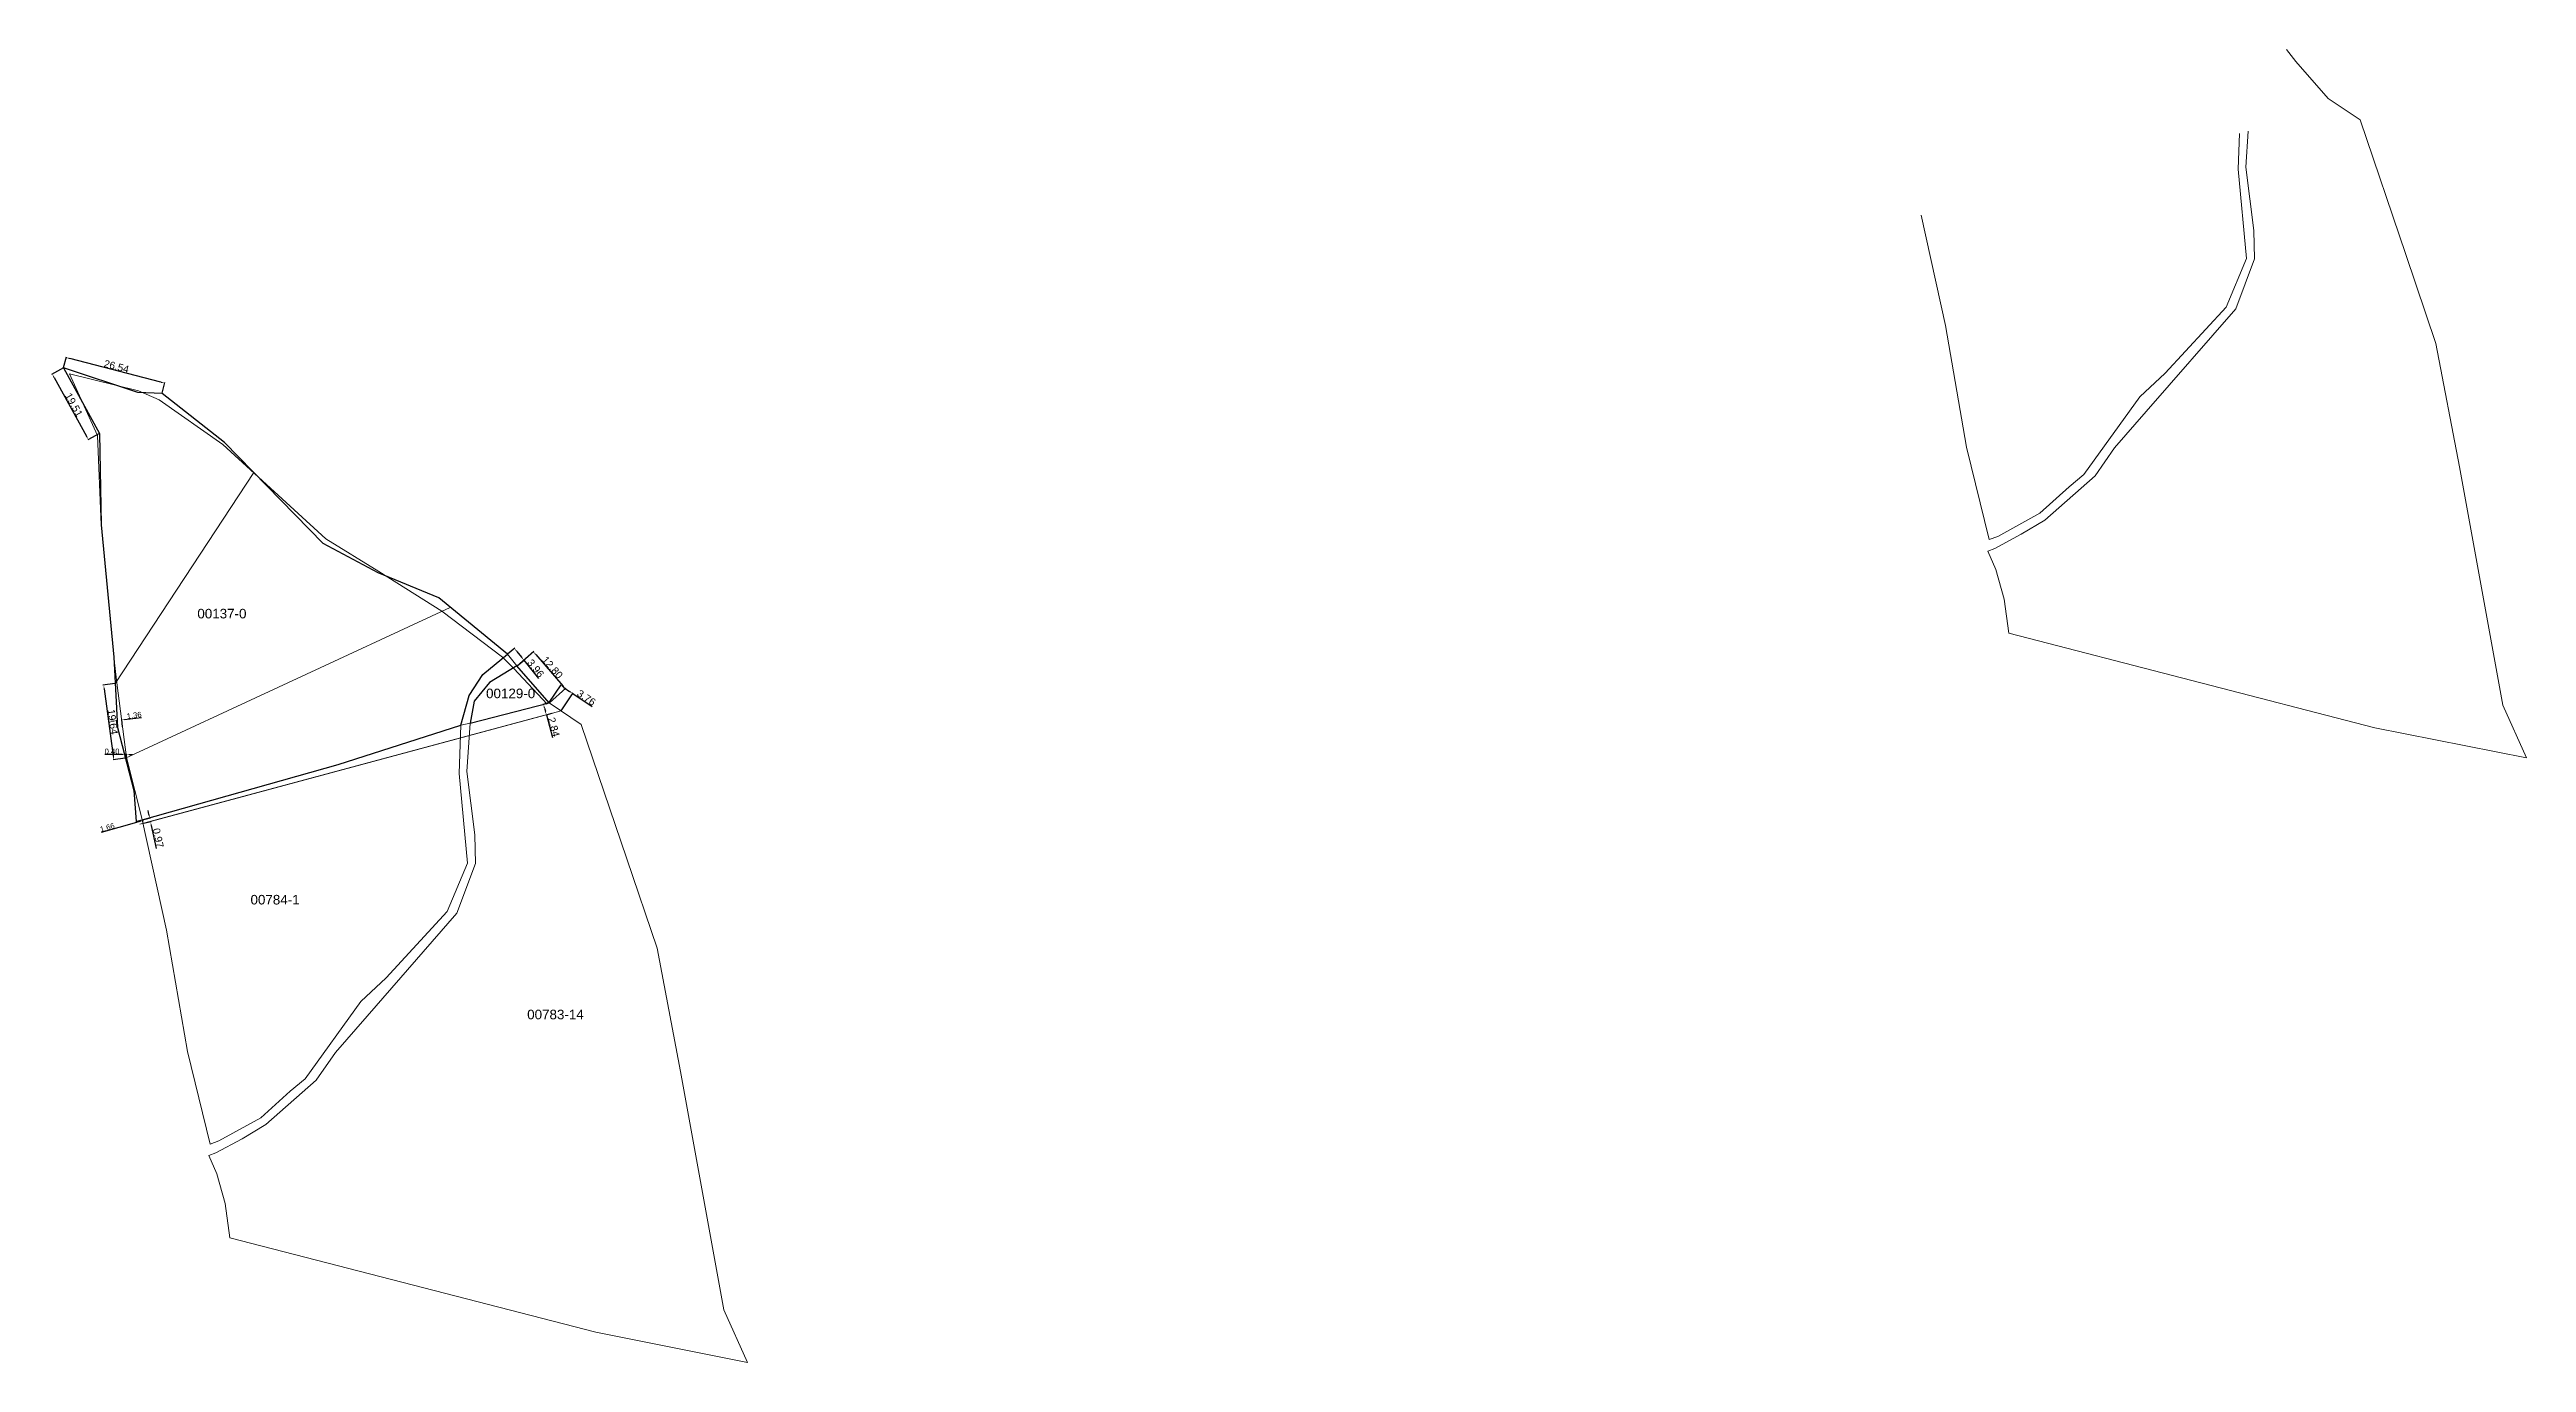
# Model space of a CAD drawing. Header units: metres. Extents: x 7508059 to 7509347, y 4690423 to 4692159.
# Drawn here: x 7508641 to 7509288, y 4690985 to 4691327 of the extents above; entities that cross this region are included whole.
import ezdxf

# ---------------------------------------------------------------- set-up
doc = ezdxf.new("R2010")
doc.units = ezdxf.units.M
doc.header["$PDMODE"] = 32
doc.header["$PDSIZE"] = 0.75
doc.layers.get('0').update_dxf_attribs({"lineweight": 0})
doc.layers.get('Defpoints').update_dxf_attribs({"lineweight": 0})
for name, color, linetype, lineweight in [('dimenzionet', 7, 'Continuous', 0), ('Ndarjet', 1, 'Continuous', 0), ('Nr Parceles Baze', 7, 'Continuous', 0), ('parc e rregulluar', 3, 'Continuous', 0), ('parc fqinje', 251, 'Continuous', 0), ('Parc-Kojshi', 251, 'Continuous', 0), ('Parcela Baze', 7, 'Continuous', 0), ('rregullimi', 1, 'Continuous', 0)]:
    doc.layers.add(name, color=color, linetype=linetype, lineweight=lineweight)
doc.styles.get("Standard").update_dxf_attribs({"font": 'arial.ttf'})
doc.dimstyles.get("Standard").update_dxf_attribs({"dimtxt": 1.9, "dimasz": 1, "dimexe": 0.18, "dimexo": 0.0625, "dimgap": 0.09, "dimtad": 1, "dimzin": 0, "dimdsep": 46, "dimtxsty": 'Standard', "dimcen": 0, "dimadec": 0, "dimazin": 0, "dimtfac": 1, "dimtofl": 0, "dimtmove": 0, "dimatfit": 3, "dimfxl": 1, "dimtolj": 1, "dimtzin": 0, "dimarcsym": 0})

# ---------------------------------------------------------------- blocks, each defined once
blk = doc.blocks.new('*D39')
at = {"layer": 'Defpoints', "color": 0, "transparency": 16777216}
for p in [(7508645.12, 4691244.48), (7508645.81, 4691247.13), (7508670.81, 4691237.81)]:
    blk.add_point(p, dxfattribs=at)
at = {"layer": 'dimenzionet', "color": 0, "lineweight": -2, "transparency": 16777216}
for p, q in [((7508645.14, 4691244.54), (7508645.86, 4691247.31)), ((7508670.54, 4691240.72), (7508646.78, 4691246.88)), ((7508670.83, 4691237.88), (7508671.55, 4691240.65))]:
    blk.add_line(p, q, dxfattribs=at)
at = {"layer": 'dimenzionet', "color": 0, "transparency": 16777216}
for points in [[(7508646.82, 4691247.05), (7508646.74, 4691246.72), (7508645.81, 4691247.13)], [(7508670.58, 4691240.89), (7508670.49, 4691240.56), (7508671.5, 4691240.47)]]:
    blk.add_solid(points, dxfattribs=at)
at = {"layer": 'dimenzionet', "color": 0, "transparency": 16777216, "insert": (7508658.93, 4691244.83), "char_height": 1.9, "attachment_point": 5, "rotation": 345.46423}
blk.add_mtext('\\A1;26.54', dxfattribs=at)
blk = doc.blocks.new('*D40')
at = {"layer": 'Defpoints', "color": 0, "transparency": 16777216}
for p in [(7508645.13, 4691244.48), (7508651.58, 4691225.76), (7508654.53, 4691227.39)]:
    blk.add_point(p, dxfattribs=at)
at = {"layer": 'dimenzionet', "color": 0, "lineweight": -2, "transparency": 16777216}
for p, q in [((7508645.07, 4691244.45), (7508642.01, 4691242.76)), ((7508642.65, 4691241.97), (7508651.1, 4691226.64)), ((7508654.48, 4691227.36), (7508651.42, 4691225.67))]:
    blk.add_line(p, q, dxfattribs=at)
at = {"layer": 'dimenzionet', "color": 0, "transparency": 16777216}
for points in [[(7508642.8, 4691242.05), (7508642.51, 4691241.89), (7508642.17, 4691242.85)], [(7508651.24, 4691226.72), (7508650.95, 4691226.56), (7508651.58, 4691225.76)]]:
    blk.add_solid(points, dxfattribs=at)
at = {"layer": 'dimenzionet', "color": 0, "transparency": 16777216, "insert": (7508647.81, 4691234.82), "char_height": 1.9, "attachment_point": 5, "rotation": 298.83524}
blk.add_mtext('\\A1;19.51', dxfattribs=at)
blk = doc.blocks.new('*D42')
at = {"layer": 'Defpoints', "color": 0, "transparency": 16777216}
for p in [(7508658.59, 4691162.12, 661.63), (7508658.24, 4691142.25), (7508661.25, 4691142.67, 661.63)]:
    blk.add_point(p, dxfattribs=at)
at = {"layer": 'dimenzionet', "color": 0, "lineweight": -2, "transparency": 16777216}
for p, q in [((7508658.53, 4691162.12), (7508655.4, 4691161.69)), ((7508655.71, 4691160.72), (7508658.1, 4691143.24)), ((7508661.19, 4691142.66), (7508658.06, 4691142.23))]:
    blk.add_line(p, q, dxfattribs=at)
at = {"layer": 'dimenzionet', "color": 0, "transparency": 16777216}
for points in [[(7508655.88, 4691160.75), (7508655.55, 4691160.7), (7508655.58, 4691161.71)], [(7508658.27, 4691143.27), (7508657.94, 4691143.22), (7508658.24, 4691142.25)]]:
    blk.add_solid(points, dxfattribs=at)
at = {"layer": 'dimenzionet', "color": 0, "transparency": 16777216, "insert": (7508657.96, 4691152.13), "char_height": 1.9, "attachment_point": 5, "rotation": 277.77969}
blk.add_mtext('\\A1;19.64', dxfattribs=at)
blk = doc.blocks.new('*D46')
at = {"layer": 'Defpoints', "color": 0, "transparency": 16777216}
for p in [(7508760.92, 4691169.82), (7508763.4, 4691166.73), (7508765.23, 4691168.2)]:
    blk.add_point(p, dxfattribs=at)
at = {"layer": 'dimenzionet', "color": 0, "lineweight": -2, "transparency": 16777216}
for p, q in [((7508760.97, 4691169.86), (7508762.89, 4691171.41)), ((7508763.38, 4691170.51), (7508764.61, 4691168.98)), ((7508763.45, 4691166.77), (7508765.37, 4691168.32)), ((7508765.23, 4691168.2), (7508769.06, 4691163.44))]:
    blk.add_line(p, q, dxfattribs=at)
at = {"layer": 'dimenzionet', "color": 0, "transparency": 16777216}
for points in [[(7508763.51, 4691170.62), (7508763.25, 4691170.41), (7508762.75, 4691171.29)], [(7508764.73, 4691169.09), (7508764.48, 4691168.88), (7508765.23, 4691168.2)]]:
    blk.add_solid(points, dxfattribs=at)
at = {"layer": 'dimenzionet', "color": 0, "transparency": 16777216, "insert": (7508768.28, 4691166.09), "char_height": 1.9, "attachment_point": 5, "rotation": 308.75014}
blk.add_mtext('\\A1;3.96', dxfattribs=at)
blk = doc.blocks.new('*D47')
at = {"layer": 'Defpoints', "color": 0, "transparency": 16777216}
for p in [(7508763.4, 4691166.74), (7508776.07, 4691160.79), (7508771.81, 4691157.09)]:
    blk.add_point(p, dxfattribs=at)
at = {"layer": 'dimenzionet', "color": 0, "lineweight": -2, "transparency": 16777216}
for p, q in [((7508763.45, 4691166.78), (7508767.79, 4691170.56)), ((7508768.31, 4691169.69), (7508775.41, 4691161.55)), ((7508771.86, 4691157.13), (7508776.2, 4691160.91))]:
    blk.add_line(p, q, dxfattribs=at)
at = {"layer": 'dimenzionet', "color": 0, "transparency": 16777216}
for points in [[(7508768.44, 4691169.8), (7508768.19, 4691169.58), (7508767.66, 4691170.44)], [(7508775.53, 4691161.66), (7508775.28, 4691161.44), (7508776.07, 4691160.79)]]:
    blk.add_solid(points, dxfattribs=at)
at = {"layer": 'dimenzionet', "color": 0, "transparency": 16777216, "insert": (7508772.66, 4691166.31), "char_height": 1.9, "attachment_point": 5, "rotation": 311.07223}
blk.add_mtext('\\A1;12.80', dxfattribs=at)
blk = doc.blocks.new('*D48')
at = {"layer": 'Defpoints', "color": 0, "transparency": 16777216}
for p in [(7508777.97, 4691159.51), (7508771.81, 4691157.09), (7508774.94, 4691154.99)]:
    blk.add_point(p, dxfattribs=at)
at = {"layer": 'dimenzionet', "color": 0, "lineweight": -2, "transparency": 16777216}
for p, q in [((7508771.85, 4691157.14), (7508774.95, 4691161.76)), ((7508774.97, 4691155.04), (7508778.07, 4691159.66)), ((7508775.68, 4691161.05), (7508777.14, 4691160.07)), ((7508777.97, 4691159.51), (7508783.05, 4691156.11))]:
    blk.add_line(p, q, dxfattribs=at)
at = {"layer": 'dimenzionet', "color": 0, "transparency": 16777216}
for points in [[(7508775.77, 4691161.19), (7508775.59, 4691160.91), (7508774.85, 4691161.61)], [(7508777.24, 4691160.21), (7508777.05, 4691159.93), (7508777.97, 4691159.51)]]:
    blk.add_solid(points, dxfattribs=at)
at = {"layer": 'dimenzionet', "color": 0, "transparency": 16777216, "insert": (7508781.52, 4691158.41), "char_height": 1.9, "attachment_point": 5, "rotation": 326.13631}
blk.add_mtext('\\A1;3.76', dxfattribs=at)
blk = doc.blocks.new('*D50')
at = {"layer": 'Defpoints', "color": 0, "transparency": 16777216}
for p in [(7508665.67, 4691126.59), (7508667.59, 4691127.01), (7508665.88, 4691125.64)]:
    blk.add_point(p, dxfattribs=at)
at = {"layer": 'dimenzionet', "color": 0, "lineweight": -2, "transparency": 16777216}
for p, q in [((7508665.73, 4691126.61), (7508667.77, 4691127.05)), ((7508667.38, 4691127.99), (7508667.16, 4691128.97)), ((7508665.94, 4691125.66), (7508667.97, 4691126.1)), ((7508668.01, 4691125.09), (7508669.32, 4691119.11))]:
    blk.add_line(p, q, dxfattribs=at)
at = {"layer": 'dimenzionet', "color": 0, "transparency": 16777216}
for points in [[(7508667.54, 4691128.03), (7508667.21, 4691127.95), (7508667.59, 4691127.01)], [(7508668.17, 4691125.12), (7508667.85, 4691125.05), (7508667.8, 4691126.06)]]:
    blk.add_solid(points, dxfattribs=at)
at = {"layer": 'dimenzionet', "color": 0, "transparency": 16777216, "insert": (7508669.81, 4691121.84), "char_height": 1.9, "attachment_point": 5, "rotation": 282.35619}
blk.add_mtext('\\A1;0.97', dxfattribs=at)
blk = doc.blocks.new('*D51')
at = {"layer": 'Defpoints', "color": 0, "transparency": 16777216}
for p in [(7508771.08, 4691153.95), (7508771.81, 4691157.09), (7508772.55, 4691154.35)]:
    blk.add_point(p, dxfattribs=at)
at = {"layer": 'dimenzionet', "color": 0, "lineweight": -2, "transparency": 16777216}
for p, q in [((7508771.75, 4691157.07), (7508770.17, 4691156.64)), ((7508770.6, 4691155.72), (7508770.82, 4691154.92)), ((7508772.49, 4691154.33), (7508770.91, 4691153.9)), ((7508771.08, 4691153.95), (7508772.68, 4691148.02))]:
    blk.add_line(p, q, dxfattribs=at)
at = {"layer": 'dimenzionet', "color": 0, "transparency": 16777216}
for points in [[(7508770.76, 4691155.77), (7508770.44, 4691155.68), (7508770.34, 4691156.69)], [(7508770.98, 4691154.96), (7508770.66, 4691154.87), (7508771.08, 4691153.95)]]:
    blk.add_solid(points, dxfattribs=at)
at = {"layer": 'dimenzionet', "color": 0, "transparency": 16777216, "insert": (7508773.03, 4691150.78), "char_height": 1.9, "attachment_point": 5, "rotation": 285.06071}
blk.add_mtext('\\A1;2.84', dxfattribs=at)
blk = doc.blocks.new('*D64')
at = {"layer": 'Defpoints', "color": 0, "transparency": 16777216}
for p in [(7508660.32, 4691152.61), (7508659.2, 4691150.65), (7508660.55, 4691150.82)]:
    blk.add_point(p, dxfattribs=at)
at = {"layer": 'dimenzionet', "color": 0, "lineweight": -2, "transparency": 16777216}
for p, q in [((7508658.23, 4691152.33), (7508657.48, 4691152.24)), ((7508659.2, 4691150.7), (7508658.95, 4691152.56)), ((7508660.54, 4691150.87), (7508660.3, 4691152.74)), ((7508661.06, 4691152.7), (7508665.48, 4691153.27))]:
    blk.add_line(p, q, dxfattribs=at)
at = {"layer": 'dimenzionet', "color": 0, "transparency": 16777216}
for points in [[(7508658.21, 4691152.46), (7508658.24, 4691152.21), (7508658.97, 4691152.43)], [(7508661.05, 4691152.83), (7508661.08, 4691152.58), (7508660.32, 4691152.61)]]:
    blk.add_solid(points, dxfattribs=at)
at = {"layer": 'dimenzionet', "color": 0, "transparency": 16777216, "insert": (7508663.54, 4691153.83), "char_height": 1.425, "attachment_point": 5, "rotation": 7.3884}
blk.add_mtext('\\A1;1.36', dxfattribs=at)
blk = doc.blocks.new('*D65')
at = {"layer": 'Defpoints', "color": 0, "transparency": 16777216}
for p in [(7508661.19, 4691143.62), (7508661.19, 4691142.86), (7508661.58, 4691142.86)]:
    blk.add_point(p, dxfattribs=at)
at = {"layer": 'dimenzionet', "color": 0, "lineweight": -2, "transparency": 16777216}
for p, q in [((7508660.44, 4691143.62), (7508655.85, 4691143.62)), ((7508661.19, 4691142.91), (7508661.19, 4691143.76)), ((7508661.58, 4691142.91), (7508661.58, 4691143.76)), ((7508662.33, 4691143.62), (7508663.08, 4691143.62))]:
    blk.add_line(p, q, dxfattribs=at)
at = {"layer": 'dimenzionet', "color": 0, "transparency": 16777216}
for points in [[(7508660.44, 4691143.75), (7508660.44, 4691143.5), (7508661.19, 4691143.62)], [(7508662.33, 4691143.75), (7508662.33, 4691143.5), (7508661.58, 4691143.62)]]:
    blk.add_solid(points, dxfattribs=at)
at = {"layer": 'dimenzionet', "color": 0, "transparency": 16777216, "insert": (7508657.77, 4691144.42), "char_height": 1.425, "attachment_point": 5, "rotation": 360}
blk.add_mtext('\\A1;0.40', dxfattribs=at)
blk = doc.blocks.new('*D66')
at = {"layer": 'Defpoints', "color": 0, "transparency": 16777216}
for p in [(7508665.67, 4691126.59), (7508665.75, 4691126.34), (7508664.07, 4691126.14)]:
    blk.add_point(p, dxfattribs=at)
at = {"layer": 'dimenzionet', "color": 0, "lineweight": -2, "transparency": 16777216}
for p, q in [((7508665.69, 4691126.55), (7508665.78, 4691126.21)), ((7508664.14, 4691125.88), (7508654.96, 4691123.29)), ((7508664.08, 4691126.1), (7508664.18, 4691125.75)), ((7508665.02, 4691126.13), (7508664.87, 4691126.09))]:
    blk.add_line(p, q, dxfattribs=at)
at = {"layer": 'dimenzionet', "color": 0, "transparency": 16777216}
for points in [[(7508664.99, 4691126.25), (7508665.06, 4691126.01), (7508665.75, 4691126.34)], [(7508664.83, 4691126.21), (7508664.9, 4691125.97), (7508664.14, 4691125.88)]]:
    blk.add_solid(points, dxfattribs=at)
at = {"layer": 'dimenzionet', "color": 0, "transparency": 16777216, "insert": (7508656.53, 4691124.56), "char_height": 1.425, "attachment_point": 5, "rotation": 15.77577}
blk.add_mtext('\\A1;1.66', dxfattribs=at)

msp = doc.modelspace()

# ---------------------------------------------------------------- linework, layer by layer
at = {"lineweight": -3, "flags": 128}
msp.add_lwpolyline([(7508763.402, 4691166.735), (7508756.222, 4691162.395), (7508752.272, 4691157.495), (7508751.162, 4691151.796), (7508771.812, 4691157.085)], close=True, dxfattribs=at)
at = {"layer": 'Ndarjet', "flags": 128}
for points, elevation in [([(7508658.589, 4691162.125), (7508694.772, 4691217.133)], 661.635), ([(7508661.247, 4691142.665), (7508745.999, 4691181.985)], 661.635), ([(7508665.032, 4691125.414), (7508771.292, 4691154.007)], 661.933)]:
    msp.add_lwpolyline(points, dxfattribs=dict(at, elevation=elevation))
at = {"layer": 'parc e rregulluar', "flags": 128}
msp.add_lwpolyline([(7508742.993, 4691184.435), (7508727.183, 4691190.965), (7508712.833, 4691198.635), (7508687.134, 4691224.955), (7508670.815, 4691237.815), (7508664.515, 4691238.055), (7508645.125, 4691244.476), (7508654.534, 4691227.386), (7508654.963, 4691203.527), (7508658.222, 4691168.989), (7508659.202, 4691150.65), (7508663.421, 4691134.18), (7508664.071, 4691126.141), (7508665.673, 4691126.594), (7508665.881, 4691125.643), (7508774.937, 4691154.988), (7508771.812, 4691157.085), (7508763.402, 4691166.735), (7508760.922, 4691169.825)], close=True, dxfattribs=at)
at = {"layer": 'parc fqinje'}
for points in [[(7509225.047, 4691327.495), (7509227.527, 4691324.405)], [(7509227.527, 4691324.405), (7509235.937, 4691314.755)], [(7509212.804, 4691305.592), (7509212.436, 4691296.327)], [(7509214.496, 4691296.816), (7509215.084, 4691306.206)], [(7508756.222, 4691162.395), (7508763.402, 4691166.735)], [(7508760.922, 4691169.825), (7508763.402, 4691166.735)], [(7508763.402, 4691166.735), (7508771.812, 4691157.085)], [(7508752.272, 4691157.495), (7508756.222, 4691162.395)], [(7508751.162, 4691151.796), (7508752.272, 4691157.495)], [(7508751.162, 4691151.796), (7508771.812, 4691157.085)], [(7508748.812, 4691151.296), (7508748.311, 4691138.657)], [(7508751.162, 4691151.796), (7508748.812, 4691151.296)], [(7508750.371, 4691139.146), (7508751.162, 4691151.796)]]:
    msp.add_lwpolyline(points, dxfattribs=at)
at = {"layer": 'Parc-Kojshi', "flags": 128}
for points in [[(7509215.084, 4691306.206), (7509214.496, 4691296.816), (7509216.556, 4691280.297), (7509216.715, 4691272.867), (7509211.815, 4691259.898), (7509188.434, 4691233.07), (7509180.214, 4691223.581), (7509175.153, 4691216.312), (7509162.033, 4691204.733), (7509155.843, 4691201.043), (7509149.013, 4691197.354), (7509147.147, 4691196.665), (7509149.256, 4691191.872), (7509151.415, 4691184.154), (7509152.668, 4691175.239), (7509248.091, 4691150.558), (7509287.681, 4691142.7), (7509281.491, 4691156.46), (7509270.234, 4691218.618), (7509264.075, 4691250.776), (7509256.191, 4691274.043), (7509244.297, 4691309.145), (7509235.937, 4691314.755)], [(7509129.798, 4691284.263), (7509136.1, 4691255.495), (7509141.604, 4691223.784), (7509147.464, 4691199.66), (7509149.763, 4691200.513), (7509160.713, 4691206.543), (7509168.373, 4691213.472), (7509172.243, 4691216.662), (7509186.774, 4691236.87), (7509193.444, 4691243.05), (7509209.345, 4691260.338), (7509214.625, 4691272.977), (7509212.436, 4691296.327), (7509212.804, 4691305.592)]]:
    msp.add_lwpolyline(points, dxfattribs=at)
for points in [[(7508799.95, 4691093.106), (7508792.066, 4691116.373), (7508780.172, 4691151.475), (7508771.812, 4691157.085), (7508751.162, 4691151.796), (7508750.371, 4691139.146), (7508752.431, 4691122.627), (7508752.59, 4691115.197), (7508747.69, 4691102.228), (7508724.309, 4691075.4), (7508716.089, 4691065.911), (7508711.028, 4691058.642), (7508697.908, 4691047.063), (7508691.718, 4691043.373), (7508684.888, 4691039.684), (7508683.022, 4691038.995), (7508685.131, 4691034.202), (7508687.29, 4691026.484), (7508688.543, 4691017.569), (7508783.966, 4690992.888), (7508823.556, 4690985.03), (7508817.366, 4690998.79), (7508806.109, 4691060.948)], [(7508748.311, 4691138.657), (7508748.812, 4691151.296), (7508716.801, 4691141.038), (7508665.673, 4691126.593), (7508671.975, 4691097.825), (7508677.479, 4691066.114), (7508683.339, 4691041.99), (7508685.638, 4691042.843), (7508696.588, 4691048.873), (7508704.248, 4691055.802), (7508708.118, 4691058.992), (7508722.649, 4691079.2), (7508729.319, 4691085.38), (7508745.22, 4691102.668), (7508750.5, 4691115.307)]]:
    msp.add_lwpolyline(points, close=True, dxfattribs=at)
at = {"layer": 'Parcela Baze', "flags": 128}
for points in [[(7508645.125, 4691244.476), (7508664.515, 4691238.055), (7508670.815, 4691237.815), (7508687.134, 4691224.955), (7508712.833, 4691198.635), (7508727.183, 4691190.965), (7508742.993, 4691184.435), (7508760.922, 4691169.825), (7508754.522, 4691164.465), (7508750.912, 4691159.045), (7508748.812, 4691151.296), (7508716.801, 4691141.038), (7508664.071, 4691126.141), (7508663.421, 4691134.18), (7508659.202, 4691150.65), (7508658.222, 4691168.989), (7508654.963, 4691203.527), (7508654.534, 4691227.386), (7508645.125, 4691244.476)], [(7508763.402, 4691166.735), (7508771.812, 4691157.085), (7508751.162, 4691151.796), (7508752.272, 4691157.495), (7508756.222, 4691162.395), (7508763.402, 4691166.735)]]:
    msp.add_lwpolyline(points, dxfattribs=at)
at = {"layer": 'Parcela Baze', "lineweight": -3, "flags": 128}
msp.add_lwpolyline([(7508687.134, 4691224.955), (7508670.815, 4691237.815), (7508664.515, 4691238.055), (7508645.125, 4691244.476), (7508654.534, 4691227.386), (7508654.963, 4691203.527), (7508658.222, 4691168.989), (7508659.202, 4691150.65), (7508663.421, 4691134.18), (7508664.071, 4691126.141), (7508665.673, 4691126.593), (7508716.801, 4691141.038), (7508748.812, 4691151.296), (7508750.912, 4691159.045), (7508754.522, 4691164.465), (7508760.922, 4691169.825), (7508742.993, 4691184.435), (7508727.183, 4691190.965), (7508712.833, 4691198.635)], close=True, dxfattribs=at)
at = {"layer": 'rregullimi', "elevation": 658.17, "flags": 128}
for points in [[(7508646.653, 4691242.927), (7508664.708, 4691238.444), (7508670.05, 4691236.159), (7508686.711, 4691224.437), (7508713.564, 4691199.827), (7508727.382, 4691191.313), (7508743.832, 4691180.98), (7508759.657, 4691168.969), (7508762.571, 4691166.036), (7508771.281, 4691156.71)], [(7508646.653, 4691242.927), (7508654.011, 4691226.813), (7508654.963, 4691203.527)]]:
    msp.add_lwpolyline(points, dxfattribs=at)
at = {"layer": 'rregullimi', "flags": 128}
msp.add_lwpolyline([(7508654.963, 4691203.527), (7508658.222, 4691168.989), (7508659.057, 4691162.339), (7508661.583, 4691142.859), (7508665.881, 4691125.643)], dxfattribs=at)

# ---------------------------------------------------------------- texts
at = {"layer": 'Nr Parceles Baze'}
for s, p in [('00137-0', (7508680.029, 4691179.11)), ('00129-0', (7508755.359, 4691158.293))]:
    msp.add_text(s, height=2.5, dxfattribs=at).set_placement(p)
at = {"layer": 'Parcela Baze'}
for s, p in [('00784-1', (7508693.896, 4691104.49)), ('00783-14', (7508766.08, 4691074.541))]:
    msp.add_text(s, height=2.5, dxfattribs=at).set_placement(p)

# ---------------------------------------------------------------- dimensions: what is measured, and where the dimension line sits
at = {"layer": 'dimenzionet'}
for p1, p2, distance, picture, middle in [((7508645.125, 4691244.476), (7508654.534, 4691227.386), -3.371, '*D40', (7508647.805, 4691234.816)), ((7508670.815, 4691237.815), (7508645.125, 4691244.476), -2.747, '*D39', (7508658.925, 4691244.83)), ((7508760.922, 4691169.825), (7508763.402, 4691166.735), 2.345, '*D46', (7508768.284, 4691166.093)), ((7508763.402, 4691166.735), (7508771.812, 4691157.085), 5.643, '*D47', (7508772.66, 4691166.314)), ((7508658.589, 4691162.125, 661.635), (7508661.247, 4691142.665, 661.635), -3.04, '*D42', (7508657.957, 4691152.127)), ((7508771.812, 4691157.085), (7508774.937, 4691154.988), 5.449, '*D48', (7508781.518, 4691158.412)), ((7508771.812, 4691157.085), (7508772.549, 4691154.345), -1.52, '*D51', (7508773.032, 4691150.778))]:
    dim = msp.add_aligned_dim(p1=p1, p2=p2, distance=distance, dimstyle='Standard', dxfattribs=at)
    dim.commit()
    dim.dimension.update_dxf_attribs({"geometry": picture, "text_midpoint": middle})
at = {"layer": 'dimenzionet', "color": 1}
for p1, p2, distance, picture, middle in [((7508659.202, 4691150.65), (7508660.55, 4691150.825), 1.796, '*D64', (7508663.54, 4691153.826)), ((7508661.583, 4691142.859), (7508661.185, 4691142.859), -0.763, '*D65', (7508657.77, 4691144.417))]:
    dim = msp.add_aligned_dim(p1=p1, p2=p2, distance=distance, dimstyle='Standard', override={"dimscale": 0.75}, dxfattribs=at)
    dim.commit()
    dim.dimension.update_dxf_attribs({"geometry": picture, "text_midpoint": middle})
dim = msp.add_linear_dim(base=(7508665.745, 4691126.337), p1=(7508664.071, 4691126.141), p2=(7508665.673, 4691126.594), angle=15.775766, dimstyle='Standard', override={"dimscale": 0.75}, dxfattribs=at)
dim.commit()
dim.dimension.update_dxf_attribs({"geometry": '*D66', "text_midpoint": (7508656.742, 4691123.794), "dimtype": 161})
at = {"layer": 'dimenzionet'}
dim = msp.add_linear_dim(base=(7508667.589, 4691127.013), p1=(7508665.881, 4691125.643), p2=(7508665.673, 4691126.594), angle=102.356192, dimstyle='Standard', dxfattribs=at)
dim.commit()
dim.dimension.update_dxf_attribs({"geometry": '*D50', "text_midpoint": (7508668.773, 4691121.61), "dimtype": 161})

doc.saveas('drawing.dxf')
